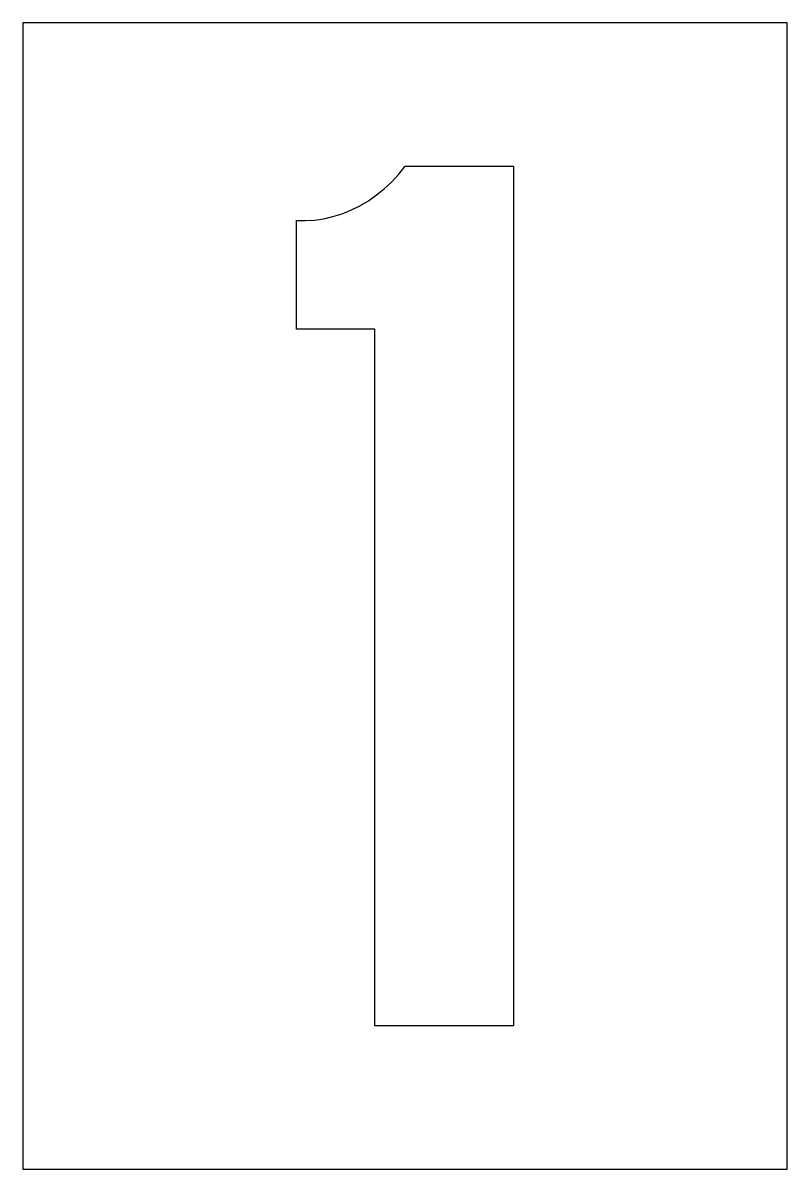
# Model space of a CAD drawing. Extents: x 0 to 32, y 0 to 48.
import ezdxf

# ---------------------------------------------------------------- set-up
doc = ezdxf.new("R2010")
doc.units = 0
doc.layers.add('CUT', color=7, linetype='Continuous')
doc.layers.add('OUTSIDE', color=1, linetype='Continuous')

msp = doc.modelspace()

# ---------------------------------------------------------------- linework, layer by layer
at = {"layer": 'CUT'}
msp.add_lwpolyline([(14.7382, 6), (14.7382, 35.178), (11.4514, 35.178), (11.4514, 39.7248), (11.833, 39.7248), (12.2146, 39.7428), (12.5962, 39.7968), (12.9814, 39.8868), (13.363, 40.0056), (13.7374, 40.1604), (14.1046, 40.3404), (14.4646, 40.5528), (14.8066, 40.794), (15.1342, 41.0568), (15.4474, 41.3484), (15.7354, 41.6616), (16.0018, 42), (20.5486, 42), (20.5486, 6)], close=True, dxfattribs=at)
at = {"layer": 'OUTSIDE'}
msp.add_lwpolyline([(0, 0), (32, 0), (32, 48), (0, 48)], close=True, dxfattribs=at)

doc.saveas('drawing.dxf')
